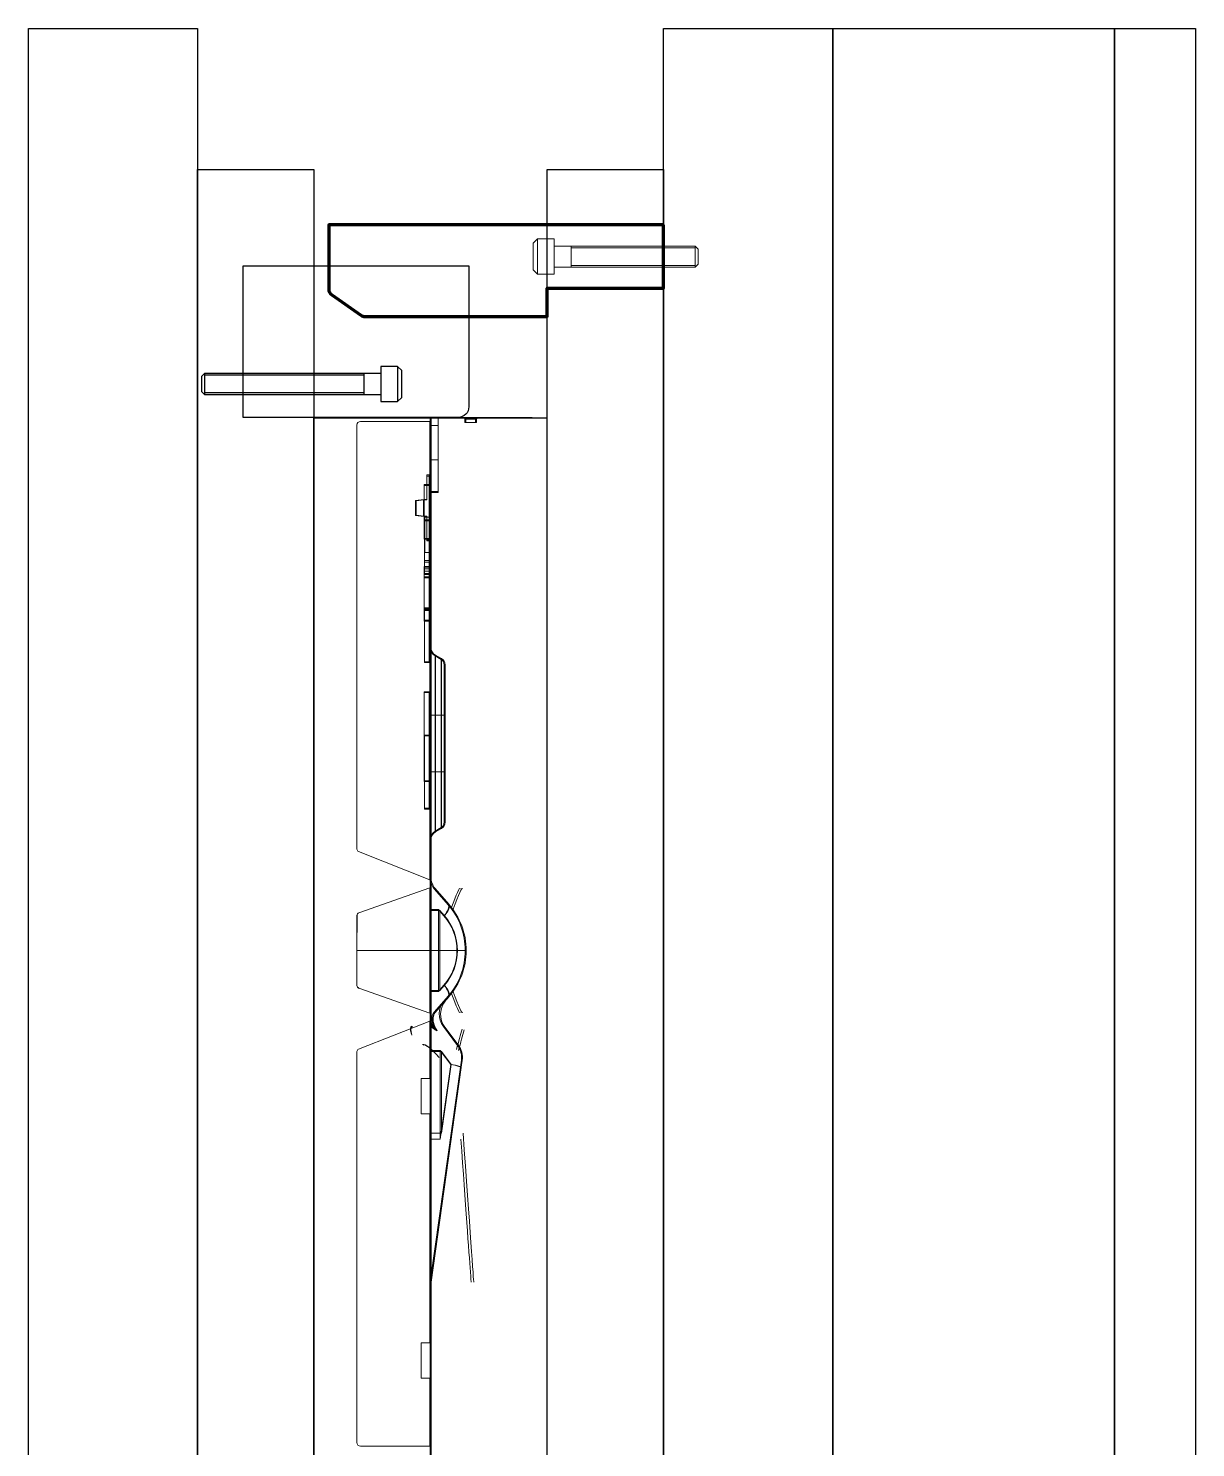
# Model space of a CAD drawing. Header units: millimetres. Extents: x 7017 to 8664, y 4331 to 5546.
# Drawn here: x 8332.8 to 8664, y 5136.6 to 5539.2 of the extents above; entities that cross this region are included whole.
import ezdxf

# ---------------------------------------------------------------- set-up
doc = ezdxf.new("R2010")
doc.units = ezdxf.units.MM
doc.linetypes.add('DASHED', pattern=[0])
for name, color, linetype in [('B1', 8, 'Continuous'), ('B2', 8, 'Continuous'), ('DIE2', 7, 'Continuous'), ('DIE_P', 2, 'Continuous'), ('LB', 9, 'Continuous'), ('LP', 8, 'Continuous'), ('MATER', 5, 'Continuous'), ('PH', 71, 'Continuous'), ('PS', 13, 'Continuous'), ('PS2', 7, 'Continuous'), ('UP', 12, 'Continuous')]:
    doc.layers.add(name, color=color, linetype=linetype)

msp = doc.modelspace()

# ---------------------------------------------------------------- linework, layer by layer
at = {"layer": 'B1'}
msp.add_lwpolyline([(8641.028, 5539.188), (8664.028, 5539.188), (8664.028, 4979.188), (8641.028, 4979.188)], close=True, dxfattribs=at)
at = {"layer": 'B2'}
msp.add_lwpolyline([(8561.028, 5539.188), (8641.028, 5539.188), (8641.028, 4979.188), (8561.028, 4979.188)], close=True, dxfattribs=at)
at = {"layer": 'DIE2'}
msp.add_lwpolyline([(8457.778, 5431.838, -0.4142136), (8454.778, 5428.838), (8393.778, 5428.838), (8393.778, 5471.838), (8457.778, 5471.838)], format="xyb", close=True, dxfattribs=at)
at = {"layer": 'DIE_P', "color": 7, "linetype": 'Continuous', "lineweight": 18}
for p, q in [((8477.228, 5469.458), (8477.228, 5479.458)), ((8482.028, 5471.458), (8482.028, 5477.458)), ((8486.828, 5471.458), (8486.828, 5477.458)), ((8486.828, 5476.958), (8522.028, 5476.958)), ((8522.028, 5471.458), (8522.028, 5477.458)), ((8486.828, 5471.958), (8522.028, 5471.958))]:
    msp.add_line(p, q, dxfattribs=at)
at = {"layer": 'DIE_P', "color": 2, "linetype": 'Continuous', "lineweight": 70}
msp.add_lwpolyline([(8513.028, 5483.458), (8418.028, 5483.458), (8418.028, 5465.254, 0.2446984), (8418.88, 5463.616), (8427.158, 5457.82, 0.1539147), (8428.306, 5457.458), (8480.028, 5457.458), (8480.028, 5465.458), (8513.028, 5465.458)], format="xyb", close=True, dxfattribs=at)
at = {"layer": 'DIE_P', "color": 7, "linetype": 'Continuous', "lineweight": 18}
msp.add_lwpolyline([(8476.028, 5470.658), (8477.228, 5469.458), (8482.028, 5469.458), (8482.028, 5471.458), (8522.028, 5471.458), (8522.885, 5472.315), (8522.885, 5476.601), (8522.028, 5477.458), (8482.028, 5477.458), (8482.028, 5479.458), (8477.228, 5479.458), (8476.028, 5478.258)], close=True, dxfattribs=at)
at = {"layer": 'LB'}
msp.add_lwpolyline([(8480.028, 5499.188), (8513.028, 5499.188), (8513.028, 5019.188), (8480.028, 5019.188)], close=True, dxfattribs=at)
at = {"layer": 'LP'}
msp.add_lwpolyline([(8513.028, 5539.188), (8561.028, 5539.188), (8561.028, 4979.188), (8513.028, 4979.188)], close=True, dxfattribs=at)
at = {"layer": 'MATER', "color": 92, "linetype": 'Continuous', "lineweight": 13}
for p, q in [((8426.028, 5426.688), (8426.028, 5306.379)), ((8446.678, 5427.688), (8427.028, 5427.688)), ((8447.028, 5427.688), (8446.678, 5427.688)), ((8446.778, 5428.488), (8446.778, 5427.688)), ((8447.028, 5428.488), (8447.028, 5427.688)), ((8447.028, 5427.688), (8447.028, 5400.538)), ((8448.928, 5428.838), (8447.128, 5428.838)), ((8448.928, 5428.588), (8447.128, 5428.588)), ((8448.928, 5428.838), (8450.928, 5428.838)), ((8448.928, 5428.588), (8448.928, 5428.838)), ((8448.928, 5428.588), (8450.928, 5428.588)), ((8449.028, 5428.588), (8449.028, 5426.588)), ((8473.778, 5428.838), (8450.928, 5428.838)), ((8473.778, 5428.588), (8450.928, 5428.588)), ((8456.628, 5428.338), (8456.628, 5427.388)), ((8456.628, 5427.388), (8459.928, 5427.388)), ((8459.928, 5427.388), (8459.928, 5428.338)), ((8473.778, 5428.838), (8475.778, 5428.838)), ((8475.778, 5428.588), (8473.778, 5428.588)), ((8475.778, 5428.838), (8475.778, 5428.588)), ((8445.31, 5400.538), (8445.31, 5390.538)), ((8446.678, 5400.538), (8445.31, 5400.538)), ((8445.889, 5399.783), (8445.31, 5399.783)), ((8445.889, 5400.538), (8445.889, 5393.813)), ((8447.028, 5400.538), (8446.678, 5400.538)), ((8445.31, 5390.538), (8446.678, 5390.538)), ((8445.889, 5393.813), (8446.528, 5393.813)), ((8447.028, 5390.538), (8446.678, 5390.538)), ((8447.028, 5390.538), (8447.028, 5297.524)), ((8426.501, 5305.682), (8446.678, 5297.663)), ((8446.678, 5295.412), (8426.542, 5288.351)), ((8447.028, 5297.524), (8446.678, 5297.663)), ((8446.678, 5295.412), (8447.028, 5295.535)), ((8446.778, 5297.623), (8446.778, 5297.085)), ((8446.778, 5295.977), (8446.778, 5297.085)), ((8446.778, 5295.977), (8446.778, 5295.448)), ((8447.028, 5296.986), (8447.028, 5297.524)), ((8447.028, 5296.065), (8447.028, 5296.986)), ((8447.028, 5295.535), (8447.028, 5296.065)), ((8447.028, 5295.535), (8447.028, 5277.628)), ((8426.015, 5277.628), (8426.021, 5287.637)), ((8426.027, 5277.628), (8426.034, 5287.641)), ((8426.034, 5277.628), (8426.04, 5287.643)), ((8426.536, 5288.349), (8426.523, 5288.344)), ((8426.542, 5288.351), (8426.536, 5288.349)), ((8426.009, 5267.695), (8426.015, 5277.628)), ((8426.015, 5277.628), (8426.028, 5277.628)), ((8426.028, 5277.628), (8426.015, 5277.628)), ((8426.021, 5267.691), (8426.027, 5277.628)), ((8426.027, 5277.628), (8426.034, 5277.628)), ((8426.034, 5277.628), (8426.027, 5277.628)), ((8426.028, 5267.689), (8426.034, 5277.628)), ((8426.034, 5277.628), (8446.678, 5277.628)), ((8446.678, 5277.628), (8426.034, 5277.628)), ((8447.028, 5277.628), (8446.678, 5277.628)), ((8446.678, 5277.628), (8447.028, 5277.628)), ((8447.028, 5277.628), (8447.028, 5259.722)), ((8426.509, 5266.988), (8426.522, 5266.983)), ((8426.521, 5266.983), (8426.528, 5266.981)), ((8426.528, 5266.981), (8446.678, 5259.846)), ((8446.678, 5257.596), (8426.503, 5249.648)), ((8447.028, 5259.722), (8446.678, 5259.846)), ((8446.678, 5257.596), (8447.028, 5257.734)), ((8446.778, 5259.811), (8446.778, 5259.281)), ((8446.778, 5258.173), (8446.778, 5259.281)), ((8446.778, 5258.173), (8446.778, 5257.635)), ((8447.028, 5259.192), (8447.028, 5259.722)), ((8447.028, 5258.271), (8447.028, 5259.192)), ((8447.028, 5257.734), (8447.028, 5258.271)), ((8447.028, 5257.734), (8447.028, 5241.317)), ((8426.028, 5248.95), (8426.028, 5138.064)), ((8444.229, 5231.317), (8444.229, 5241.317)), ((8444.229, 5241.317), (8446.678, 5241.317)), ((8447.028, 5241.317), (8446.678, 5241.317)), ((8446.678, 5231.317), (8444.229, 5231.317)), ((8446.678, 5231.317), (8447.028, 5231.317)), ((8447.028, 5231.317), (8447.028, 5166.304)), ((8444.229, 5156.304), (8444.229, 5166.304)), ((8444.229, 5166.304), (8446.678, 5166.304)), ((8447.028, 5166.304), (8446.678, 5166.304)), ((8446.678, 5156.304), (8444.229, 5156.304)), ((8447.028, 5156.304), (8446.678, 5156.304)), ((8447.028, 5156.304), (8447.028, 5137.064)), ((8446.678, 5137.064), (8427.028, 5137.064)), ((8447.028, 5137.064), (8446.678, 5137.064))]:
    msp.add_line(p, q, dxfattribs=at)
at = {"layer": 'MATER', "color": 155, "linetype": 'DASHED', "lineweight": 13}
for p, q in [((8446.678, 5400.538), (8446.678, 5427.688)), ((8446.678, 5427.688), (8446.678, 5400.538)), ((8446.678, 5427.688), (8446.678, 5400.538)), ((8446.778, 5427.688), (8446.778, 5400.538)), ((8446.778, 5426.588), (8447.128, 5426.588)), ((8446.778, 5426.588), (8447.128, 5426.588)), ((8446.778, 5426.588), (8446.778, 5416.838)), ((8446.778, 5416.838), (8446.778, 5426.588)), ((8447.028, 5427.688), (8447.028, 5400.538)), ((8447.128, 5426.588), (8447.028, 5426.588)), ((8447.028, 5426.588), (8447.028, 5416.838)), ((8447.028, 5416.838), (8447.028, 5426.588)), ((8447.128, 5428.838), (8447.128, 5426.588)), ((8447.128, 5428.838), (8447.128, 5426.588)), ((8447.128, 5428.838), (8449.028, 5428.838)), ((8449.028, 5428.838), (8447.128, 5428.838)), ((8447.128, 5428.588), (8447.128, 5426.588)), ((8447.128, 5428.588), (8449.028, 5428.588)), ((8447.128, 5426.588), (8449.028, 5426.588)), ((8447.128, 5416.838), (8447.128, 5426.588)), ((8449.028, 5426.588), (8447.128, 5426.588)), ((8447.128, 5426.588), (8447.128, 5416.838)), ((8447.128, 5416.838), (8447.128, 5426.588)), ((8449.028, 5426.588), (8447.128, 5426.588)), ((8448.928, 5428.838), (8448.928, 5428.588)), ((8450.928, 5428.838), (8450.928, 5428.588)), ((8459.928, 5428.338), (8456.628, 5428.338)), ((8456.878, 5428.338), (8459.678, 5428.338)), ((8456.878, 5428.338), (8459.678, 5428.338)), ((8466.778, 5428.588), (8466.778, 5428.838)), ((8466.778, 5428.838), (8466.778, 5428.588)), ((8473.778, 5428.588), (8473.778, 5428.838)), ((8475.778, 5428.588), (8475.778, 5428.838)), ((8475.778, 5428.588), (8475.778, 5428.838)), ((8475.778, 5428.838), (8475.778, 5428.588)), ((8446.778, 5416.838), (8447.128, 5416.838)), ((8446.778, 5416.838), (8447.128, 5416.838)), ((8447.128, 5416.838), (8447.028, 5416.838)), ((8449.028, 5416.838), (8447.128, 5416.838)), ((8449.028, 5416.838), (8447.128, 5416.838)), ((8447.128, 5416.838), (8447.128, 5407.838)), ((8447.128, 5416.838), (8449.028, 5416.838)), ((8446.528, 5400.539), (8446.528, 5412.513)), ((8446.528, 5394.163), (8446.528, 5412.163)), ((8446.528, 5409.783), (8446.528, 5394.283)), ((8446.528, 5409.783), (8446.528, 5394.283)), ((8446.528, 5409.533), (8446.528, 5394.533)), ((8446.528, 5409.533), (8446.528, 5394.533)), ((8446.528, 5393.813), (8446.528, 5385.249)), ((8446.528, 5390.539), (8446.528, 5388.286)), ((8446.678, 5297.663), (8446.678, 5390.538)), ((8446.678, 5390.538), (8446.678, 5297.663)), ((8446.678, 5390.538), (8446.678, 5297.663)), ((8446.778, 5390.538), (8446.778, 5297.623)), ((8447.028, 5390.538), (8447.028, 5297.524)), ((8446.528, 5371.088), (8446.528, 5386.588)), ((8446.528, 5371.338), (8446.528, 5386.338)), ((8446.528, 5385.867), (8446.528, 5384.533)), ((8446.528, 5374.088), (8446.528, 5383.588)), ((8446.528, 5374.338), (8446.528, 5383.338)), ((8446.528, 5374.783), (8446.528, 5359.283)), ((8446.528, 5374.533), (8446.528, 5359.533)), ((8448.203, 5361.18), (8448.203, 5344.338)), ((8448.203, 5361.18), (8448.203, 5344.338)), ((8448.203, 5361.18), (8449.903, 5360.199)), ((8448.328, 5361.397), (8448.328, 5344.338)), ((8448.328, 5361.397), (8450.028, 5360.415)), ((8449.903, 5360.199), (8449.903, 5344.338)), ((8449.903, 5360.199), (8449.903, 5344.338)), ((8450.028, 5360.415), (8450.028, 5344.338)), ((8446.528, 5351.048), (8446.528, 5325.548)), ((8446.528, 5350.798), (8446.528, 5325.798)), ((8448.203, 5344.338), (8446.778, 5344.338)), ((8446.778, 5344.338), (8448.203, 5344.338)), ((8446.778, 5344.338), (8446.778, 5328.338)), ((8446.778, 5328.338), (8446.778, 5344.338)), ((8447.028, 5344.338), (8448.328, 5344.338)), ((8447.028, 5344.338), (8447.028, 5328.338)), ((8447.028, 5328.338), (8447.028, 5344.338)), ((8448.203, 5344.338), (8448.203, 5328.338)), ((8448.203, 5344.338), (8449.903, 5344.338)), ((8449.903, 5344.338), (8448.203, 5344.338)), ((8448.203, 5328.338), (8448.203, 5344.338)), ((8448.328, 5328.338), (8448.328, 5344.338)), ((8448.328, 5344.338), (8450.028, 5344.338)), ((8449.903, 5328.338), (8449.903, 5344.338)), ((8450.778, 5344.338), (8449.903, 5344.338)), ((8449.903, 5344.338), (8449.903, 5328.338)), ((8450.778, 5344.338), (8449.903, 5344.338)), ((8450.028, 5344.338), (8450.028, 5328.338)), ((8451.028, 5344.338), (8450.028, 5344.338)), ((8450.778, 5344.338), (8450.778, 5328.338)), ((8451.028, 5344.338), (8451.028, 5328.338)), ((8446.528, 5317.738), (8446.528, 5338.738)), ((8446.528, 5317.988), (8446.528, 5338.488)), ((8446.778, 5328.338), (8448.203, 5328.338)), ((8446.778, 5328.338), (8448.203, 5328.338)), ((8447.028, 5328.338), (8448.328, 5328.338)), ((8448.203, 5328.338), (8448.203, 5311.496)), ((8449.903, 5328.338), (8448.203, 5328.338)), ((8448.203, 5311.496), (8448.203, 5328.338)), ((8448.203, 5328.338), (8449.903, 5328.338)), ((8448.328, 5311.279), (8448.328, 5328.338)), ((8450.028, 5328.338), (8448.328, 5328.338)), ((8449.903, 5312.477), (8449.903, 5328.338)), ((8450.778, 5328.338), (8449.903, 5328.338)), ((8449.903, 5328.338), (8450.778, 5328.338)), ((8449.903, 5328.338), (8449.903, 5312.477)), ((8450.028, 5328.338), (8450.028, 5312.261)), ((8450.028, 5328.338), (8451.028, 5328.338)), ((8449.903, 5312.477), (8448.203, 5311.496)), ((8450.028, 5312.261), (8448.328, 5311.279)), ((8446.678, 5295.412), (8446.678, 5277.628)), ((8446.678, 5277.628), (8446.678, 5295.412)), ((8446.678, 5295.412), (8446.678, 5277.628)), ((8446.778, 5297.085), (8447.028, 5296.986)), ((8447.028, 5296.065), (8446.778, 5295.977)), ((8446.778, 5295.448), (8446.778, 5277.628)), ((8447.028, 5295.535), (8447.028, 5277.628)), ((8451.924, 5290.581), (8447.941, 5295.163)), ((8452.112, 5290.746), (8448.252, 5295.187)), ((8426.021, 5287.637), (8426.028, 5287.639)), ((8446.778, 5289.261), (8449.153, 5289.261)), ((8446.778, 5289.261), (8449.153, 5289.261)), ((8446.778, 5277.628), (8446.778, 5289.261)), ((8446.778, 5289.261), (8446.778, 5277.628)), ((8447.028, 5288.974), (8449.528, 5288.974)), ((8447.028, 5277.628), (8447.028, 5288.974)), ((8447.028, 5288.974), (8447.028, 5277.628)), ((8449.153, 5289.261), (8449.153, 5277.628)), ((8450.71, 5287.469), (8449.153, 5289.261)), ((8449.153, 5289.261), (8450.71, 5287.469)), ((8449.153, 5277.628), (8449.153, 5289.261)), ((8449.528, 5288.974), (8450.835, 5287.469)), ((8449.528, 5277.628), (8449.528, 5288.974)), ((8446.678, 5277.628), (8446.678, 5259.846)), ((8446.678, 5259.846), (8446.678, 5277.628)), ((8446.678, 5277.628), (8446.678, 5259.846)), ((8446.778, 5277.628), (8446.778, 5259.811)), ((8446.778, 5265.995), (8446.778, 5277.628)), ((8446.778, 5277.628), (8446.778, 5265.995)), ((8447.028, 5277.628), (8447.028, 5259.722)), ((8447.028, 5266.283), (8447.028, 5277.628)), ((8447.028, 5277.628), (8447.028, 5266.283)), ((8449.153, 5277.628), (8449.153, 5265.995)), ((8449.153, 5265.995), (8449.153, 5277.628)), ((8449.528, 5266.283), (8449.528, 5277.628)), ((8426.016, 5267.693), (8426.009, 5267.695)), ((8446.778, 5265.995), (8449.153, 5265.995)), ((8449.153, 5265.995), (8446.778, 5265.995)), ((8447.028, 5266.283), (8449.528, 5266.283)), ((8450.71, 5267.787), (8449.153, 5265.995)), ((8449.153, 5265.995), (8450.71, 5267.787)), ((8450.835, 5267.787), (8449.528, 5266.283)), ((8447.941, 5260.093), (8451.924, 5264.675)), ((8448.252, 5260.07), (8452.112, 5264.51)), ((8446.678, 5257.596), (8446.678, 5241.317)), ((8446.678, 5241.317), (8446.678, 5257.596)), ((8446.678, 5257.596), (8446.678, 5241.317)), ((8446.778, 5259.811), (8447.028, 5259.722)), ((8446.778, 5259.281), (8447.028, 5259.192)), ((8447.028, 5258.271), (8446.778, 5258.173)), ((8447.028, 5257.734), (8446.778, 5257.635)), ((8446.778, 5257.635), (8446.778, 5241.317)), ((8447.028, 5257.734), (8447.028, 5241.317)), ((8450.552, 5256.041), (8454.594, 5250.678)), ((8450.996, 5255.868), (8454.793, 5250.828)), ((8449.674, 5249.274), (8446.778, 5249.274)), ((8446.778, 5249.274), (8449.674, 5249.274)), ((8446.778, 5224.102), (8446.778, 5249.274)), ((8446.778, 5249.274), (8446.778, 5224.102)), ((8447.028, 5248.945), (8450.048, 5248.945)), ((8447.028, 5225.864), (8447.028, 5248.945)), ((8447.028, 5248.945), (8447.028, 5225.864)), ((8449.674, 5249.274), (8452.655, 5245.317)), ((8449.674, 5224.102), (8449.674, 5249.274)), ((8449.674, 5249.274), (8449.674, 5224.102)), ((8452.655, 5245.317), (8449.674, 5249.274)), ((8452.782, 5245.317), (8450.048, 5248.945)), ((8450.048, 5225.864), (8450.048, 5248.945)), ((8455.398, 5244.532), (8446.835, 5183.601)), ((8455.644, 5244.488), (8447.086, 5183.597)), ((8449.674, 5224.102), (8452.655, 5245.317)), ((8452.655, 5245.317), (8449.674, 5224.102)), ((8452.782, 5245.317), (8450.048, 5225.864)), ((8446.678, 5231.317), (8446.678, 5166.304)), ((8446.678, 5166.304), (8446.678, 5231.317)), ((8446.678, 5231.317), (8446.678, 5166.304)), ((8446.778, 5231.317), (8446.778, 5166.304)), ((8447.028, 5231.317), (8447.028, 5166.304)), ((8447.028, 5225.864), (8450.048, 5225.864)), ((8449.674, 5224.102), (8446.778, 5224.102)), ((8446.778, 5224.102), (8449.674, 5224.102)), ((8446.835, 5183.601), (8447.028, 5184.975)), ((8446.678, 5156.304), (8446.678, 5137.064)), ((8446.678, 5137.064), (8446.678, 5156.304)), ((8446.678, 5156.304), (8446.678, 5137.064)), ((8446.778, 5156.304), (8446.778, 5137.064)), ((8447.028, 5156.304), (8447.028, 5137.064))]:
    msp.add_line(p, q, dxfattribs=at)
at = {"layer": 'MATER', "color": 155, "linetype": 'Continuous', "lineweight": 13}
for p, q in [((8446.678, 5400.538), (8446.678, 5427.688)), ((8447.028, 5400.538), (8447.028, 5427.688)), ((8447.028, 5426.588), (8447.128, 5426.588)), ((8447.128, 5428.588), (8447.128, 5426.588)), ((8447.128, 5426.588), (8447.128, 5416.838)), ((8449.028, 5426.588), (8447.128, 5426.588)), ((8448.928, 5428.588), (8448.928, 5428.838)), ((8450.928, 5428.838), (8450.928, 5428.588)), ((8459.928, 5428.338), (8456.628, 5428.338)), ((8473.778, 5428.588), (8473.778, 5428.838)), ((8447.028, 5416.838), (8447.128, 5416.838)), ((8447.128, 5407.588), (8447.128, 5416.838)), ((8447.128, 5416.838), (8449.028, 5416.838)), ((8446.528, 5393.813), (8446.528, 5400.539)), ((8446.528, 5393.813), (8446.528, 5390.539)), ((8446.678, 5297.663), (8446.678, 5390.538)), ((8447.028, 5297.524), (8447.028, 5390.538)), ((8448.328, 5361.397), (8448.328, 5344.338)), ((8450.028, 5360.415), (8448.328, 5361.397)), ((8450.028, 5360.415), (8450.028, 5344.338)), ((8448.328, 5344.338), (8447.028, 5344.338)), ((8448.328, 5344.338), (8448.328, 5328.338)), ((8450.028, 5344.338), (8448.328, 5344.338)), ((8451.028, 5344.338), (8450.028, 5344.338)), ((8450.028, 5328.338), (8450.028, 5344.338)), ((8451.028, 5328.338), (8451.028, 5344.338)), ((8448.328, 5328.338), (8447.028, 5328.338)), ((8448.328, 5328.338), (8448.328, 5311.279)), ((8448.328, 5328.338), (8450.028, 5328.338)), ((8451.028, 5328.338), (8450.028, 5328.338)), ((8450.028, 5312.261), (8450.028, 5328.338)), ((8448.203, 5311.496), (8449.903, 5312.477)), ((8446.678, 5277.628), (8446.678, 5295.412)), ((8447.028, 5297.524), (8446.778, 5297.623)), ((8446.778, 5297.085), (8447.028, 5296.986)), ((8447.028, 5296.065), (8446.778, 5295.977)), ((8446.778, 5295.448), (8447.028, 5295.535)), ((8447.028, 5277.628), (8447.028, 5295.535)), ((8448.252, 5295.187), (8452.112, 5290.746)), ((8426.034, 5287.641), (8426.04, 5287.643)), ((8426.529, 5288.346), (8426.523, 5288.344)), ((8449.528, 5288.974), (8447.028, 5288.974)), ((8450.835, 5287.469), (8449.528, 5288.974)), ((8449.528, 5288.974), (8449.528, 5277.628)), ((8446.678, 5259.846), (8446.678, 5277.628)), ((8446.778, 5259.811), (8446.778, 5277.628)), ((8447.028, 5259.722), (8447.028, 5277.628)), ((8449.528, 5277.628), (8449.528, 5266.283)), ((8426.028, 5267.689), (8426.021, 5267.691)), ((8447.028, 5266.283), (8449.528, 5266.283)), ((8449.528, 5266.283), (8450.835, 5267.787)), ((8451.924, 5264.675), (8447.941, 5260.093)), ((8446.678, 5241.317), (8446.678, 5257.596)), ((8447.028, 5259.722), (8446.778, 5259.811)), ((8446.778, 5259.281), (8447.028, 5259.192)), ((8447.028, 5258.271), (8446.778, 5258.173)), ((8446.778, 5257.635), (8447.028, 5257.734)), ((8446.778, 5257.635), (8446.778, 5241.317)), ((8447.028, 5241.317), (8447.028, 5257.734)), ((8454.594, 5250.678), (8450.552, 5256.041)), ((8454.793, 5250.828), (8450.996, 5255.868)), ((8447.028, 5248.945), (8450.048, 5248.945)), ((8450.048, 5248.945), (8452.782, 5245.317)), ((8450.048, 5248.945), (8450.048, 5225.864)), ((8447.028, 5184.975), (8455.398, 5244.532)), ((8450.048, 5225.864), (8452.782, 5245.317)), ((8446.678, 5166.304), (8446.678, 5231.317)), ((8446.778, 5231.317), (8446.778, 5166.304)), ((8447.028, 5166.304), (8447.028, 5231.317)), ((8447.028, 5225.864), (8450.048, 5225.864)), ((8446.678, 5137.064), (8446.678, 5156.304)), ((8446.778, 5156.304), (8446.778, 5137.064)), ((8447.028, 5137.064), (8447.028, 5156.304))]:
    msp.add_line(p, q, dxfattribs=at)
at = {"layer": 'MATER', "color": 92, "linetype": 'DASHED', "lineweight": 13}
for p, q in [((8446.778, 5400.538), (8446.778, 5427.688)), ((8449.028, 5428.588), (8449.028, 5428.838)), ((8456.878, 5428.338), (8456.878, 5427.388)), ((8459.678, 5427.388), (8459.678, 5428.338)), ((8445.889, 5412.513), (8445.889, 5405.583)), ((8446.528, 5412.513), (8445.889, 5412.513)), ((8446.528, 5412.163), (8445.889, 5412.163)), ((8445.078, 5394.283), (8445.078, 5409.783)), ((8446.528, 5409.783), (8445.078, 5409.783)), ((8446.528, 5409.533), (8445.078, 5409.533)), ((8444.996, 5405.583), (8442.623, 5405.297)), ((8442.623, 5405.297), (8442.75, 5405.226)), ((8442.623, 5401.029), (8442.623, 5405.297)), ((8442.724, 5405.247), (8444.976, 5405.583)), ((8442.724, 5405.247), (8442.724, 5401.08)), ((8442.874, 5405.179), (8442.724, 5405.247)), ((8442.75, 5405.226), (8444.956, 5405.492)), ((8442.75, 5401.1), (8442.75, 5405.226)), ((8444.97, 5405.492), (8442.874, 5405.179)), ((8442.874, 5405.179), (8442.874, 5401.147)), ((8444.956, 5405.492), (8445.889, 5405.492)), ((8444.956, 5400.834), (8444.956, 5405.492)), ((8444.97, 5405.492), (8444.97, 5400.834)), ((8444.976, 5405.583), (8444.976, 5400.743)), ((8444.976, 5405.583), (8444.996, 5405.583)), ((8445.889, 5405.583), (8444.996, 5405.583)), ((8444.996, 5400.743), (8444.996, 5405.583)), ((8445.889, 5405.492), (8445.889, 5405.583)), ((8442.623, 5401.029), (8442.75, 5401.1)), ((8444.996, 5400.743), (8442.623, 5401.029)), ((8442.874, 5401.147), (8442.724, 5401.08)), ((8442.724, 5401.08), (8444.976, 5400.743)), ((8442.75, 5401.1), (8444.956, 5400.834)), ((8444.97, 5400.834), (8442.874, 5401.147)), ((8444.956, 5400.834), (8445.889, 5400.834)), ((8444.976, 5400.743), (8444.996, 5400.743)), ((8445.889, 5400.743), (8444.996, 5400.743)), ((8445.178, 5388.286), (8445.178, 5399.783)), ((8445.31, 5399.783), (8445.178, 5399.783)), ((8446.528, 5399.533), (8445.178, 5399.533)), ((8445.889, 5400.834), (8445.889, 5400.743)), ((8445.889, 5400.743), (8445.889, 5400.538)), ((8446.528, 5399.783), (8445.889, 5399.783)), ((8445.078, 5394.533), (8446.528, 5394.533)), ((8445.078, 5394.283), (8446.528, 5394.283)), ((8445.889, 5394.163), (8446.528, 5394.163)), ((8446.778, 5297.623), (8446.778, 5390.538)), ((8445.078, 5371.088), (8445.078, 5386.588)), ((8446.528, 5386.588), (8445.078, 5386.588)), ((8446.528, 5386.338), (8445.078, 5386.338)), ((8445.178, 5388.286), (8445.178, 5387.764)), ((8445.178, 5388.286), (8446.528, 5388.286)), ((8445.178, 5385.867), (8445.178, 5387.764)), ((8445.178, 5387.764), (8446.528, 5387.764)), ((8446.528, 5383.588), (8445.078, 5383.588)), ((8446.528, 5383.338), (8445.078, 5383.338)), ((8445.178, 5385.867), (8445.178, 5385.249)), ((8446.528, 5385.867), (8445.178, 5385.867)), ((8445.178, 5384.283), (8445.178, 5385.249)), ((8446.528, 5385.249), (8445.178, 5385.249)), ((8445.178, 5384.533), (8446.528, 5384.533)), ((8445.178, 5384.283), (8446.528, 5384.283)), ((8445.078, 5374.338), (8446.528, 5374.338)), ((8445.178, 5367.033), (8445.178, 5374.783)), ((8446.528, 5374.783), (8445.178, 5374.783)), ((8446.528, 5374.533), (8445.178, 5374.533)), ((8445.078, 5374.088), (8446.528, 5374.088)), ((8445.078, 5371.338), (8446.528, 5371.338)), ((8445.078, 5371.088), (8446.528, 5371.088)), ((8445.178, 5359.283), (8445.178, 5367.033)), ((8445.178, 5359.533), (8446.528, 5359.533)), ((8445.178, 5359.283), (8446.528, 5359.283)), ((8445.078, 5325.548), (8445.078, 5351.048)), ((8446.528, 5351.048), (8445.078, 5351.048)), ((8446.528, 5350.798), (8445.078, 5350.798)), ((8445.178, 5328.238), (8445.178, 5338.738)), ((8446.528, 5338.738), (8445.178, 5338.738)), ((8446.528, 5338.488), (8445.178, 5338.488)), ((8445.178, 5317.738), (8445.178, 5328.238)), ((8445.078, 5325.798), (8446.528, 5325.798)), ((8445.078, 5325.548), (8446.528, 5325.548)), ((8445.178, 5317.988), (8446.528, 5317.988)), ((8445.178, 5317.738), (8446.528, 5317.738)), ((8446.778, 5277.628), (8446.778, 5295.448)), ((8426.022, 5277.628), (8426.028, 5287.639)), ((8426.016, 5267.693), (8426.022, 5277.628)), ((8446.778, 5259.811), (8446.778, 5277.628)), ((8446.778, 5241.317), (8446.778, 5257.635)), ((8446.778, 5166.304), (8446.778, 5231.317)), ((8446.778, 5137.064), (8446.778, 5156.304))]:
    msp.add_line(p, q, dxfattribs=at)
at = {"layer": 'MATER', "color": 1, "linetype": 'Continuous', "lineweight": 13}
for p, q in [((8449.028, 5416.838), (8449.028, 5426.588)), ((8449.028, 5416.838), (8449.028, 5407.588)), ((8447.128, 5407.588), (8449.028, 5407.588))]:
    msp.add_line(p, q, dxfattribs=at)
at = {"layer": 'MATER', "color": 30, "linetype": 'DASHED', "lineweight": 13}
for p, q in [((8447.028, 5423.738), (8446.778, 5423.738)), ((8446.778, 5420.938), (8447.028, 5420.938)), ((8447.028, 5416.838), (8446.778, 5416.838)), ((8446.778, 5407.694), (8447.028, 5407.694)), ((8446.778, 5405.594), (8447.028, 5405.594)), ((8446.778, 5400.094), (8447.028, 5400.094)), ((8446.778, 5397.994), (8447.028, 5397.994)), ((8446.778, 5395.994), (8447.028, 5395.994)), ((8446.778, 5370.838), (8447.028, 5370.838)), ((8448.203, 5361.18), (8449.903, 5360.199)), ((8450.778, 5344.338), (8450.778, 5358.683)), ((8450.778, 5328.338), (8450.778, 5344.338)), ((8450.778, 5313.993), (8450.778, 5328.338)), ((8449.903, 5312.477), (8448.203, 5311.496)), ((8451.92, 5290.585), (8447.943, 5295.161)), ((8447.943, 5260.095), (8451.92, 5264.671)), ((8454.591, 5250.681), (8450.555, 5256.037)), ((8455.398, 5244.531), (8455.674, 5246.495)), ((8455.398, 5244.531), (8446.835, 5183.601))]:
    msp.add_line(p, q, dxfattribs=at)
at = {"layer": 'MATER', "color": 1, "linetype": 'DASHED', "lineweight": 13}
msp.add_line((8447.128, 5407.838), (8449.028, 5407.838), dxfattribs=at)
at = {"layer": 'MATER', "color": 30, "linetype": 'Continuous', "lineweight": 13}
for p, q in [((8446.778, 5400.538), (8446.778, 5390.538)), ((8447.028, 5400.538), (8447.028, 5390.538)), ((8448.328, 5361.397), (8450.028, 5360.415)), ((8451.028, 5358.683), (8451.028, 5344.338)), ((8451.028, 5344.338), (8451.028, 5328.338)), ((8451.028, 5313.993), (8451.028, 5328.338)), ((8450.028, 5312.261), (8448.328, 5311.279)), ((8448.254, 5295.184), (8452.109, 5290.749)), ((8449.528, 5277.628), (8447.028, 5277.628)), ((8447.028, 5277.628), (8449.528, 5277.628)), ((8449.528, 5277.628), (8454.515, 5277.628)), ((8454.515, 5277.628), (8449.528, 5277.628)), ((8454.515, 5277.628), (8457.015, 5277.628)), ((8457.015, 5277.628), (8454.515, 5277.628)), ((8452.109, 5264.507), (8448.254, 5260.073)), ((8454.791, 5250.832), (8450.998, 5255.865)), ((8455.645, 5244.496), (8455.921, 5246.46)), ((8455.645, 5244.496), (8447.087, 5183.601)), ((8446.778, 5231.317), (8446.778, 5241.317)), ((8447.028, 5231.317), (8447.028, 5241.317)), ((8446.778, 5156.304), (8446.778, 5166.304)), ((8447.028, 5156.304), (8447.028, 5166.304)), ((8446.778, 5133.723), (8446.778, 5137.064)), ((8447.028, 5133.723), (8447.028, 5137.064))]:
    msp.add_line(p, q, dxfattribs=at)
at = {"layer": 'MATER', "color": 92, "linetype": 'Continuous', "lineweight": 13}
for centre, radius, start, end in [((8427.028, 5426.688), 1, 90, 180), ((8447.128, 5428.488), 0.35, 90, 180), ((8447.128, 5428.488), 0.1, 90, 180), ((8456.378, 5428.338), 0.25, 0, 90), ((8460.178, 5428.338), 0.25, 90, 180), ((8446.528, 5393.563), 0.25, 0, 90), ((8426.778, 5306.379), 0.75, 180, 248.32578), ((8426.778, 5248.95), 0.75, 111.50216, 180), ((8427.028, 5138.064), 1, 180, 270)]:
    msp.add_arc(centre, radius, start, end, dxfattribs=at)
at = {"layer": 'MATER', "color": 92, "linetype": 'DASHED', "lineweight": 13}
for centre, radius, start, end in [((8456.378, 5428.338), 0.5, 0, 90), ((8460.178, 5428.338), 0.5, 90, 180), ((8446.528, 5412.763), 0.25, 270, 0), ((8446.528, 5412.663), 0.5, 270, 0), ((8446.528, 5410.033), 0.5, 270, 0), ((8446.528, 5410.033), 0.25, 270, 0), ((8446.528, 5400.033), 0.5, 270, 0), ((8446.528, 5400.033), 0.25, 270, 0), ((8446.528, 5394.033), 0.5, 0, 90), ((8446.528, 5394.033), 0.25, 0, 90), ((8446.528, 5393.663), 0.5, 0, 90), ((8446.528, 5386.838), 0.5, 270, 0), ((8446.528, 5386.838), 0.25, 270, 0), ((8446.528, 5384.033), 0.5, 0, 90), ((8446.528, 5384.033), 0.25, 0, 90), ((8446.528, 5383.838), 0.5, 270, 0), ((8446.528, 5383.838), 0.25, 270, 0), ((8446.528, 5375.033), 0.25, 270, 0), ((8446.528, 5375.033), 0.5, 270, 0), ((8446.528, 5373.838), 0.5, 0, 90), ((8446.528, 5373.838), 0.25, 0, 90), ((8446.528, 5370.838), 0.5, 0, 90), ((8446.528, 5370.838), 0.25, 0, 90), ((8446.528, 5359.033), 0.5, 0, 90), ((8446.528, 5359.033), 0.25, 0, 90), ((8446.528, 5351.298), 0.25, 270, 0), ((8446.528, 5351.298), 0.5, 270, 0), ((8446.528, 5338.988), 0.5, 270, 0), ((8446.528, 5338.988), 0.25, 270, 0), ((8446.528, 5325.298), 0.5, 0, 90), ((8446.528, 5325.298), 0.25, 0, 90), ((8446.528, 5317.488), 0.5, 0, 90), ((8446.528, 5317.488), 0.25, 0, 90)]:
    msp.add_arc(centre, radius, start, end, dxfattribs=at)
at = {"layer": 'MATER', "color": 252, "linetype": 'DASHED', "lineweight": 13}
msp.add_arc((8447.128, 5407.488), 0.35, 90, 180, dxfattribs=at)
at = {"layer": 'MATER', "color": 252, "linetype": 'Continuous', "lineweight": 13}
msp.add_arc((8447.128, 5407.488), 0.1, 90, 180, dxfattribs=at)
at = {"layer": 'MATER', "color": 30, "linetype": 'DASHED', "lineweight": 13}
for centre, radius, start, end in [((8449.628, 5363.649), 2.85, 180, 240), ((8449.028, 5358.683), 1.75, 0, 60), ((8449.028, 5313.993), 1.75, 300, 0), ((8449.628, 5309.028), 2.85, 120, 180), ((8451.528, 5298.277), 4.75, 180, 221), ((8437.015, 5277.628), 19.75, 0, 41), ((8437.015, 5277.628), 19.75, 319, 0), ((8455.227, 5259.558), 5.85, 139, 217), ((8451.528, 5256.979), 4.75, 139, 180), ((8450.079, 5247.281), 5.65, 352, 37), ((8452.628, 5182.787), 5.85, 172, 180)]:
    msp.add_arc(centre, radius, start, end, dxfattribs=at)
at = {"layer": 'MATER', "color": 30, "linetype": 'Continuous', "lineweight": 13}
for centre, radius, start, end in [((8449.628, 5363.649), 2.6, 180, 240), ((8449.028, 5358.683), 2, 0, 60), ((8449.028, 5313.993), 2, 300, 0), ((8449.628, 5309.028), 2.6, 120, 180), ((8452.028, 5298.464), 5, 180, 221), ((8437.015, 5277.628), 20, 0, 41), ((8437.015, 5277.628), 20, 319, 0), ((8455.87, 5259.536), 6.1, 139, 217), ((8452.028, 5256.792), 5, 139, 180), ((8450.079, 5247.281), 5.9, 352, 37), ((8453.128, 5182.752), 6.1, 172, 180)]:
    msp.add_arc(centre, radius, start, end, dxfattribs=at)
at = {"layer": 'MATER', "color": 155, "linetype": 'DASHED', "lineweight": 13}
for centre, start, end in [((8439.39, 5277.628), 0, 41), ((8439.39, 5277.628), 0, 41), ((8439.515, 5277.628), 0, 41), ((8439.39, 5277.628), 319, 0), ((8439.39, 5277.628), 319, 0), ((8439.515, 5277.628), 319, 0)]:
    msp.add_arc(centre, 15, start, end, dxfattribs=at)
at = {"layer": 'MATER', "color": 155, "linetype": 'Continuous', "lineweight": 13}
for start, end in [(0, 41), (319, 0)]:
    msp.add_arc((8439.515, 5277.628), 15, start, end, dxfattribs=at)
at = {"layer": 'MATER', "color": 155, "linetype": 'DASHED', "lineweight": 13}
for centre, major_axis, ratio, start_param, end_param in [((8451.528, 5283.797), (-3.697, -11.433), 0.0553529, 3.0124166, 4.1962747), ((8451.528, 5283.797), (-3.697, -11.433), 0.0553529, 3.0124166, 4.1962747), ((8452.028, 5283.222), (-3.892, -12.035), 0.0553529, 3.0124166, 4.1962747), ((8448.335, 5287.469), (-3.585, -3.116), 0.3542172, 1.9577346, 3.1415927), ((8448.335, 5287.469), (-3.585, -3.116), 0.3542172, 1.9577346, 3.1415927), ((8448.335, 5287.469), (3.774, 3.28), 0.3542172, 5.0993272, 6.2831853), ((8448.335, 5267.787), (-3.585, 3.116), 0.3542172, 3.1415927, 4.3254507), ((8448.335, 5267.787), (-3.585, 3.116), 0.3542172, 3.1415927, 4.3254507), ((8448.335, 5267.787), (3.774, -3.28), 0.3542172, 0, 1.1838581), ((8451.528, 5271.46), (-3.697, 11.433), 0.0553529, 2.0869106, 3.2707687), ((8451.528, 5271.46), (-3.697, 11.433), 0.0553529, 2.0869106, 3.2707687), ((8452.028, 5272.035), (-3.892, 12.035), 0.0553529, 2.0869106, 3.2707687), ((8451.528, 5256.841), (-4.75, 0), 0.8082017, 5.7736528, 6.2831853), ((8451.528, 5256.841), (-4.75, 0), 0.8082017, 5.7736528, 6.2831853), ((8452.028, 5256.657), (5, 0), 0.8131974, 2.6280749, 3.1415927), ((8445.938, 5248.872), (-4.506, 7.269), 0.2124796, 6.2009277, 6.9676548), ((8445.938, 5248.872), (-4.506, 7.269), 0.2124796, 6.2009277, 6.9676548), ((8446.245, 5248.464), (-4.635, 7.51), 0.2145622, 6.199641, 6.9737008), ((8452.628, 5239.994), (-4.757, -19.554), 0.0383726, 3.8195654, 4.2085777), ((8452.628, 5239.994), (-4.757, -19.554), 0.0383726, 3.8195654, 4.2085777), ((8453.128, 5239.33), (-4.961, -20.237), 0.0384899, 3.8261996, 4.2078792), ((8449.616, 5243.99), (-5.086, 6.93), 0.2187506, 5.0618154, 6.2175547), ((8449.616, 5243.99), (-4.889, 6.776), 0.214981, 5.0610402, 6.2167795), ((8449.616, 5243.99), (-4.889, 6.776), 0.214981, 5.0610402, 6.2167795), ((8449.803, 5245.317), (5.595, -0.786), 0.0811413, 0, 1.0471976), ((8449.803, 5245.317), (5.595, -0.786), 0.0811413, 0, 1.0471976), ((8449.803, 5245.317), (5.843, -0.821), 0.0811413, 0, 1.0471976)]:
    msp.add_ellipse(centre, major_axis=major_axis, ratio=ratio, start_param=start_param, end_param=end_param, dxfattribs=at)
at = {"layer": 'MATER', "color": 155, "linetype": 'Continuous', "lineweight": 13}
for centre, major_axis, ratio, start_param, end_param in [((8452.028, 5283.222), (-3.892, -12.035), 0.0553529, 3.0124166, 4.1962747), ((8448.335, 5287.469), (3.774, 3.28), 0.3542172, 5.0993272, 6.2831853), ((8448.335, 5267.787), (3.774, -3.28), 0.3542172, 0, 1.1838581), ((8452.028, 5272.035), (-3.892, 12.035), 0.0553529, 2.0869106, 3.2707687), ((8452.028, 5256.657), (5, 0), 0.8131974, 2.6280749, 3.1415927), ((8446.245, 5248.464), (-4.635, 7.51), 0.2145622, 6.199641, 6.9737008), ((8453.128, 5239.33), (-4.961, -20.237), 0.0384899, 3.8261996, 4.2078792), ((8449.616, 5243.99), (-5.086, 6.93), 0.2187506, 5.0618154, 6.2175547), ((8449.803, 5245.317), (5.843, -0.821), 0.0811413, 0, 1.0471976), ((8453.128, 5268.975), (-6.041, 85.376), 0.0003986, 2.1001644, 3.1473619)]:
    msp.add_ellipse(centre, major_axis=major_axis, ratio=ratio, start_param=start_param, end_param=end_param, dxfattribs=at)
at = {"layer": 'MATER', "color": 92, "linetype": 'Continuous', "lineweight": 13}
for centre, major_axis, ratio, start_param, end_param in [((8426.771, 5287.637), (0.708, 0.248), 0.9996105, 1.5707963, 2.803819), ((8426.784, 5287.641), (0.708, 0.248), 0.9996105, 1.5707963, 2.8038191), ((8426.79, 5287.643), (0.708, 0.248), 0.9996105, 1.5707963, 2.8038125), ((8426.759, 5267.695), (-0.707, 0.25), 0.99961, 0.339569, 1.5707963), ((8426.772, 5267.69), (-0.707, 0.25), 0.99961, 0.3395688, 1.5707963), ((8426.778, 5267.688), (-0.707, 0.25), 0.99961, 0.3395755, 1.5707963)]:
    msp.add_ellipse(centre, major_axis=major_axis, ratio=ratio, start_param=start_param, end_param=end_param, dxfattribs=at)
at = {"layer": 'MATER', "color": 92, "linetype": 'DASHED', "lineweight": 13}
for centre, major_axis, ratio, start_param, end_param in [((8426.778, 5287.639), (0.708, 0.248), 0.9996105, 1.5707963, 2.8038125), ((8426.766, 5267.692), (-0.707, 0.25), 0.99961, 0.3395755, 1.5707963)]:
    msp.add_ellipse(centre, major_axis=major_axis, ratio=ratio, start_param=start_param, end_param=end_param, dxfattribs=at)
at = {"layer": 'MATER', "color": 30, "linetype": 'DASHED', "lineweight": 13}
for centre, major_axis, start_param, end_param in [((8453.128, 5268.975), (-6.041, 85.376), 2.1001644, 3.1473619), ((8452.628, 5265.418), (-5.793, 81.818), 2.8768127, 3.1473661)]:
    msp.add_ellipse(centre, major_axis=major_axis, ratio=0.0003986, start_param=start_param, end_param=end_param, dxfattribs=at)
at = {"layer": 'MATER', "color": 30, "linetype": 'Continuous', "lineweight": 13}
msp.add_ellipse((8452.628, 5265.418), major_axis=(-5.793, 81.818), ratio=0.0003986, start_param=2.1001685, end_param=2.8768128, dxfattribs=at)
at = {"layer": 'MATER', "color": 92, "linetype": 'DASHED', "lineweight": 13}
for points, knots in [([(8446.528, 5388.286), (8446.535, 5388.286), (8446.542, 5388.287), (8446.556, 5388.289), (8446.563, 5388.29), (8446.576, 5388.294), (8446.583, 5388.296), (8446.595, 5388.301), (8446.601, 5388.304), (8446.617, 5388.313), (8446.627, 5388.32), (8446.645, 5388.334), (8446.653, 5388.342), (8446.676, 5388.365), (8446.689, 5388.381), (8446.705, 5388.405), (8446.711, 5388.414), (8446.72, 5388.431), (8446.725, 5388.439), (8446.737, 5388.465), (8446.744, 5388.482), (8446.757, 5388.517), (8446.761, 5388.534), (8446.773, 5388.586), (8446.778, 5388.621), (8446.778, 5388.656)], [0, 0, 0, 0, 0.03125, 0.03125, 0.0625, 0.0625, 0.09375, 0.09375, 0.125, 0.125, 0.1875, 0.1875, 0.25, 0.25, 0.375, 0.375, 0.4375, 0.4375, 0.5, 0.5, 0.625, 0.625, 0.75, 0.75, 1, 1, 1, 1]), ([(8446.778, 5387.93), (8446.8, 5387.96), (8446.819, 5387.989), (8446.855, 5388.049), (8446.872, 5388.079), (8446.894, 5388.125), (8446.902, 5388.14), (8446.915, 5388.17), (8446.922, 5388.186), (8446.941, 5388.232), (8446.953, 5388.262), (8446.983, 5388.354), (8446.999, 5388.415), (8447.021, 5388.536), (8447.028, 5388.596), (8447.028, 5388.656)], [0, 0, 0, 0, 0.125, 0.125, 0.25, 0.25, 0.3125, 0.3125, 0.375, 0.375, 0.5, 0.5, 0.75, 0.75, 1, 1, 1, 1]), ([(8446.778, 5385.675), (8446.767, 5385.691), (8446.741, 5385.729), (8446.703, 5385.775), (8446.663, 5385.811), (8446.638, 5385.831), (8446.616, 5385.842), (8446.602, 5385.85), (8446.59, 5385.86), (8446.549, 5385.858), (8446.56, 5385.865), (8446.554, 5385.866), (8446.545, 5385.866), (8446.535, 5385.867), (8446.528, 5385.867)], [0, 0, 0, 0, 0.1932424, 0.4536845, 0.5674978, 0.6932401, 0.7381849, 0.7793689, 0.8293672, 0.9120195, 0.9154969, 0.9213224, 0.9457014, 1, 1, 1, 1]), ([(8446.778, 5384.781), (8446.778, 5384.826), (8446.774, 5384.871), (8446.762, 5384.938), (8446.757, 5384.96), (8446.745, 5385.004), (8446.737, 5385.026), (8446.725, 5385.058), (8446.72, 5385.069), (8446.711, 5385.09), (8446.705, 5385.101), (8446.689, 5385.132), (8446.676, 5385.152), (8446.653, 5385.181), (8446.645, 5385.19), (8446.627, 5385.207), (8446.617, 5385.216), (8446.6, 5385.227), (8446.595, 5385.23), (8446.583, 5385.237), (8446.576, 5385.239), (8446.563, 5385.244), (8446.556, 5385.246), (8446.542, 5385.248), (8446.535, 5385.249), (8446.528, 5385.249)], [0, 0, 0, 0, 0.25, 0.25, 0.375, 0.375, 0.5, 0.5, 0.5625, 0.5625, 0.625, 0.625, 0.75, 0.75, 0.8125, 0.8125, 0.875, 0.875, 0.90625, 0.90625, 0.9375, 0.9375, 0.96875, 0.96875, 1, 1, 1, 1]), ([(8447.028, 5384.781), (8447.028, 5384.859), (8447.021, 5384.937), (8447.008, 5385.034), (8447.004, 5385.053), (8446.998, 5385.091), (8446.994, 5385.11), (8446.982, 5385.168), (8446.973, 5385.205), (8446.952, 5385.28), (8446.941, 5385.317), (8446.915, 5385.391), (8446.902, 5385.427), (8446.872, 5385.5), (8446.855, 5385.535), (8446.819, 5385.606), (8446.8, 5385.641), (8446.778, 5385.675)], [0, 0, 0, 0, 0.25, 0.25, 0.3125, 0.3125, 0.375, 0.375, 0.5, 0.5, 0.625, 0.625, 0.75, 0.75, 0.875, 0.875, 1, 1, 1, 1])]:
    msp.add_open_spline(points, degree=3, knots=knots, dxfattribs=at)
at = {"layer": 'MATER', "color": 155, "linetype": 'DASHED', "lineweight": 13}
for points, knots in [([(8447.03, 5256.948), (8447.023, 5256.966), (8447.015, 5256.984), (8446.938, 5257.165), (8446.884, 5257.327), (8446.845, 5257.487)], [0, 0, 0, 0, 0.0973234, 0.0973234, 1, 1, 1, 1]), ([(8446.845, 5257.487), (8446.883, 5257.329), (8446.936, 5257.17), (8447.095, 5256.794), (8447.213, 5256.575), (8447.495, 5256.143), (8447.658, 5255.931), (8447.933, 5255.619), (8448.03, 5255.515), (8448.233, 5255.311), (8448.342, 5255.208), (8448.452, 5255.109)], [0, 0, 0, 0, 0.200047, 0.200047, 0.466698, 0.466698, 0.733349, 0.733349, 0.8666745, 0.8666745, 1, 1, 1, 1]), ([(8448.452, 5255.109), (8448.439, 5255.127), (8448.426, 5255.146), (8448.4, 5255.184), (8448.362, 5255.24), (8448.276, 5255.372), (8448.182, 5255.525), (8448.115, 5255.64), (8448.072, 5255.717), (8448.05, 5255.756), (8447.988, 5255.871), (8447.948, 5255.949), (8447.834, 5256.18), (8447.698, 5256.488), (8447.592, 5256.796), (8447.524, 5257.026), (8447.492, 5257.141), (8447.465, 5257.256), (8447.448, 5257.333), (8447.44, 5257.371), (8447.403, 5257.562), (8447.381, 5257.712), (8447.353, 5258.007), (8447.348, 5258.152), (8447.352, 5258.436), (8447.362, 5258.576), (8447.381, 5258.713)], [0, 0, 0, 0, 0.015625, 0.015625, 0.03125, 0.0625, 0.125, 0.15625, 0.15625, 0.1875, 0.1875, 0.25, 0.25, 0.375, 0.5, 0.5, 0.5625, 0.59375, 0.59375, 0.625, 0.625, 0.75, 0.75, 0.875, 0.875, 1, 1, 1, 1]), ([(8447.381, 5258.713), (8447.362, 5258.576), (8447.352, 5258.436), (8447.348, 5258.152), (8447.359, 5257.863), (8447.402, 5257.564), (8447.447, 5257.337), (8447.464, 5257.261), (8447.492, 5257.145), (8447.502, 5257.107), (8447.523, 5257.029), (8447.534, 5256.99), (8447.592, 5256.797), (8447.645, 5256.642), (8447.767, 5256.333), (8447.835, 5256.179), (8447.986, 5255.871), (8448.069, 5255.718), (8448.204, 5255.488), (8448.252, 5255.411), (8448.325, 5255.297), (8448.362, 5255.24), (8448.4, 5255.184), (8448.426, 5255.146), (8448.439, 5255.127), (8448.452, 5255.109)], [0, 0, 0, 0, 0.125, 0.125, 0.25, 0.375, 0.375, 0.4375, 0.4375, 0.46875, 0.46875, 0.5, 0.5, 0.625, 0.625, 0.75, 0.75, 0.875, 0.875, 0.9375, 0.9375, 0.96875, 0.984375, 0.984375, 1, 1, 1, 1]), ([(8448.792, 5254.887), (8448.778, 5254.906), (8448.765, 5254.926), (8448.738, 5254.965), (8448.698, 5255.025), (8448.659, 5255.084), (8448.582, 5255.204), (8448.532, 5255.284), (8448.39, 5255.525), (8448.303, 5255.685), (8448.145, 5256.008), (8448.074, 5256.169), (8447.946, 5256.492), (8447.89, 5256.654), (8447.83, 5256.857), (8447.819, 5256.897), (8447.797, 5256.978), (8447.786, 5257.019), (8447.757, 5257.139), (8447.739, 5257.219), (8447.693, 5257.456), (8447.648, 5257.768), (8447.636, 5258.069), (8447.641, 5258.366), (8447.653, 5258.511), (8447.673, 5258.655)], [0, 0, 0, 0, 0.015625, 0.015625, 0.03125, 0.0625, 0.0625, 0.125, 0.125, 0.25, 0.25, 0.375, 0.375, 0.5, 0.5, 0.53125, 0.53125, 0.5625, 0.5625, 0.625, 0.625, 0.75, 0.875, 0.875, 1, 1, 1, 1]), ([(8447.673, 5258.655), (8447.693, 5258.802), (8447.721, 5258.943), (8447.774, 5259.144), (8447.793, 5259.21), (8447.825, 5259.305), (8447.836, 5259.336), (8447.859, 5259.398), (8447.871, 5259.428), (8447.933, 5259.578), (8447.988, 5259.689), (8448.112, 5259.894), (8448.18, 5259.987), (8448.254, 5260.073)], [0, 0, 0, 0, 0.25, 0.25, 0.375, 0.375, 0.4375, 0.4375, 0.5, 0.5, 0.75, 0.75, 1, 1, 1, 1]), ([(8446.778, 5256.841), (8446.778, 5256.761), (8446.787, 5256.682), (8446.824, 5256.524), (8446.851, 5256.445), (8446.923, 5256.29), (8446.969, 5256.212), (8447.037, 5256.116), (8447.051, 5256.097), (8447.081, 5256.059), (8447.126, 5256.002), (8447.177, 5255.946), (8447.284, 5255.835), (8447.443, 5255.691), (8447.634, 5255.553), (8447.789, 5255.453), (8447.843, 5255.42), (8447.927, 5255.371), (8447.956, 5255.354), (8448.014, 5255.322), (8448.102, 5255.274), (8448.225, 5255.213), (8448.337, 5255.16), (8448.386, 5255.138), (8448.419, 5255.123), (8448.435, 5255.116), (8448.452, 5255.109)], [0, 0, 0, 0, 0.125, 0.125, 0.25, 0.25, 0.375, 0.375, 0.40625, 0.40625, 0.4375, 0.5, 0.5, 0.625, 0.75, 0.75, 0.8125, 0.8125, 0.84375, 0.84375, 0.875, 0.9375, 0.96875, 0.984375, 0.984375, 1, 1, 1, 1]), ([(8448.452, 5255.109), (8448.435, 5255.116), (8448.419, 5255.123), (8448.386, 5255.138), (8448.337, 5255.16), (8448.288, 5255.183), (8448.193, 5255.228), (8448.131, 5255.259), (8447.953, 5255.354), (8447.841, 5255.419), (8447.634, 5255.553), (8447.539, 5255.621), (8447.363, 5255.763), (8447.283, 5255.835), (8447.193, 5255.928), (8447.176, 5255.947), (8447.142, 5255.985), (8447.126, 5256.004), (8447.078, 5256.061), (8447.049, 5256.099), (8446.968, 5256.213), (8446.878, 5256.367), (8446.824, 5256.524), (8446.787, 5256.681), (8446.778, 5256.761), (8446.778, 5256.841)], [0, 0, 0, 0, 0.015625, 0.015625, 0.03125, 0.0625, 0.0625, 0.125, 0.125, 0.25, 0.25, 0.375, 0.375, 0.5, 0.5, 0.53125, 0.53125, 0.5625, 0.5625, 0.625, 0.625, 0.75, 0.875, 0.875, 1, 1, 1, 1]), ([(8447.028, 5256.657), (8447.028, 5256.575), (8447.037, 5256.494), (8447.076, 5256.333), (8447.134, 5256.173), (8447.228, 5256.015), (8447.314, 5255.898), (8447.345, 5255.859), (8447.395, 5255.801), (8447.412, 5255.782), (8447.448, 5255.743), (8447.466, 5255.724), (8447.561, 5255.629), (8447.645, 5255.555), (8447.83, 5255.41), (8447.931, 5255.34), (8448.149, 5255.203), (8448.266, 5255.137), (8448.454, 5255.04), (8448.519, 5255.009), (8448.62, 5254.962), (8448.67, 5254.939), (8448.722, 5254.917), (8448.757, 5254.901), (8448.775, 5254.894), (8448.792, 5254.887)], [0, 0, 0, 0, 0.125, 0.125, 0.25, 0.375, 0.375, 0.4375, 0.4375, 0.46875, 0.46875, 0.5, 0.5, 0.625, 0.625, 0.75, 0.75, 0.875, 0.875, 0.9375, 0.9375, 0.96875, 0.984375, 0.984375, 1, 1, 1, 1]), ([(8447.101, 5257.353), (8447.142, 5257.188), (8447.199, 5257.022), (8447.367, 5256.632), (8447.492, 5256.406), (8447.789, 5255.959), (8447.96, 5255.739), (8448.249, 5255.415), (8448.35, 5255.308), (8448.563, 5255.096), (8448.677, 5254.989), (8448.792, 5254.887)], [0, 0, 0, 0, 0.2015338, 0.2015338, 0.4676892, 0.4676892, 0.7338446, 0.7338446, 0.8669223, 0.8669223, 1, 1, 1, 1])]:
    msp.add_open_spline(points, degree=3, knots=knots, dxfattribs=at)
at = {"layer": 'MATER', "color": 155, "linetype": 'Continuous', "lineweight": 13}
for points, knots in [([(8447.673, 5258.655), (8447.653, 5258.512), (8447.641, 5258.366), (8447.636, 5258.069), (8447.642, 5257.918), (8447.67, 5257.61), (8447.693, 5257.454), (8447.732, 5257.255), (8447.741, 5257.214), (8447.758, 5257.134), (8447.787, 5257.014), (8447.819, 5256.894), (8447.891, 5256.653), (8448.002, 5256.331), (8448.144, 5256.009), (8448.264, 5255.766), (8448.305, 5255.685), (8448.371, 5255.564), (8448.393, 5255.524), (8448.439, 5255.443), (8448.509, 5255.322), (8448.607, 5255.163), (8448.698, 5255.024), (8448.738, 5254.965), (8448.765, 5254.926), (8448.778, 5254.906), (8448.792, 5254.887)], [0, 0, 0, 0, 0.125, 0.125, 0.25, 0.25, 0.375, 0.375, 0.40625, 0.40625, 0.4375, 0.5, 0.5, 0.625, 0.75, 0.75, 0.8125, 0.8125, 0.84375, 0.84375, 0.875, 0.9375, 0.96875, 0.984375, 0.984375, 1, 1, 1, 1]), ([(8448.254, 5260.073), (8448.18, 5259.987), (8448.112, 5259.894), (8447.988, 5259.689), (8447.933, 5259.578), (8447.871, 5259.428), (8447.859, 5259.398), (8447.836, 5259.336), (8447.803, 5259.242), (8447.774, 5259.144), (8447.721, 5258.943), (8447.693, 5258.802), (8447.673, 5258.655)], [0, 0, 0, 0, 0.25, 0.25, 0.5, 0.5, 0.5625, 0.5625, 0.625, 0.75, 0.75, 1, 1, 1, 1]), ([(8448.792, 5254.887), (8448.775, 5254.894), (8448.757, 5254.901), (8448.722, 5254.916), (8448.671, 5254.939), (8448.553, 5254.993), (8448.423, 5255.056), (8448.33, 5255.104), (8448.269, 5255.137), (8448.239, 5255.154), (8448.151, 5255.204), (8448.094, 5255.238), (8447.93, 5255.34), (8447.729, 5255.481), (8447.561, 5255.628), (8447.448, 5255.741), (8447.395, 5255.799), (8447.347, 5255.857), (8447.316, 5255.896), (8447.301, 5255.916), (8447.229, 5256.014), (8447.181, 5256.093), (8447.105, 5256.253), (8447.076, 5256.333), (8447.037, 5256.494), (8447.028, 5256.576), (8447.028, 5256.657)], [0, 0, 0, 0, 0.015625, 0.015625, 0.03125, 0.0625, 0.125, 0.15625, 0.15625, 0.1875, 0.1875, 0.25, 0.25, 0.375, 0.5, 0.5, 0.5625, 0.59375, 0.59375, 0.625, 0.625, 0.75, 0.75, 0.875, 0.875, 1, 1, 1, 1]), ([(8448.452, 5255.109), (8448.342, 5255.207), (8448.234, 5255.31), (8448.032, 5255.514), (8447.935, 5255.617), (8447.661, 5255.928), (8447.498, 5256.14), (8447.228, 5256.552), (8447.118, 5256.752), (8447.03, 5256.948)], [0, 0, 0, 0, 0.1713822, 0.1713822, 0.3427645, 0.3427645, 0.685529, 0.685529, 1, 1, 1, 1]), ([(8448.792, 5254.887), (8448.677, 5254.989), (8448.564, 5255.095), (8448.352, 5255.307), (8448.25, 5255.413), (8447.963, 5255.736), (8447.792, 5255.955), (8447.495, 5256.401), (8447.371, 5256.626), (8447.2, 5257.017), (8447.143, 5257.186), (8447.101, 5257.353)], [0, 0, 0, 0, 0.1325821, 0.1325821, 0.2651643, 0.2651643, 0.5303286, 0.5303286, 0.7954929, 0.7954929, 1, 1, 1, 1])]:
    msp.add_open_spline(points, degree=3, knots=knots, dxfattribs=at)
at = {"layer": 'PH', "color": 7, "linetype": 'Continuous'}
for p, q in [((8437.578, 5443.317), (8437.578, 5433.317)), ((8382.778, 5441.317), (8382.778, 5435.317)), ((8427.978, 5440.817), (8382.778, 5440.817)), ((8427.978, 5441.317), (8427.978, 5435.317)), ((8432.778, 5441.317), (8432.778, 5435.317)), ((8427.978, 5435.817), (8382.778, 5435.817))]:
    msp.add_line(p, q, dxfattribs=at)
at = {"layer": 'PH'}
msp.add_lwpolyline([(8380.778, 5499.188), (8413.778, 5499.188), (8413.778, 5019.188), (8380.778, 5019.188)], close=True, dxfattribs=at)
at = {"layer": 'PH', "color": 7, "linetype": 'Continuous'}
msp.add_lwpolyline([(8438.778, 5442.117), (8437.578, 5443.317), (8432.778, 5443.317), (8432.778, 5441.317), (8382.778, 5441.317), (8381.92, 5440.46), (8381.92, 5436.175), (8382.778, 5435.317), (8432.778, 5435.317), (8432.778, 5433.317), (8437.578, 5433.317), (8438.778, 5434.517)], close=True, dxfattribs=at)
at = {"layer": 'PS'}
msp.add_lwpolyline([(8413.778, 5428.738), (8446.778, 5428.738), (8446.778, 5048.739), (8413.778, 5048.739)], close=True, dxfattribs=at)
at = {"layer": 'PS2'}
msp.add_lwpolyline([(8480.028, 5428.588), (8447.028, 5428.588), (8447.028, 5043.639), (8480.028, 5043.639)], close=True, dxfattribs=at)
at = {"layer": 'UP'}
msp.add_lwpolyline([(8380.778, 4979.188), (8332.778, 4979.188), (8332.778, 5539.188), (8380.778, 5539.188)], close=True, dxfattribs=at)

doc.saveas('drawing.dxf')
